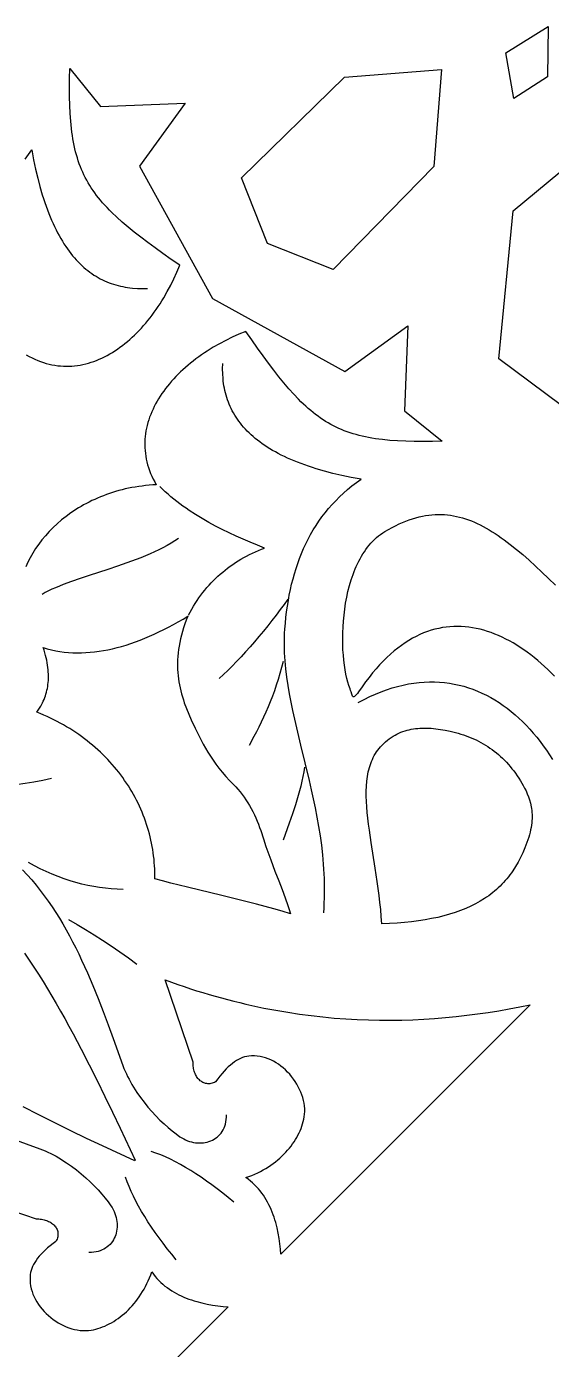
# Model space of a CAD drawing. Extents: x -332 to 348, y -263 to 352.
# Drawn here: x -206.99 to -187.18, y 170.19 to 220.08 of the extents above; entities that cross this region are included whole.
import ezdxf

# ---------------------------------------------------------------- set-up
doc = ezdxf.new("R2010")
doc.units = 0
doc.layers.add('LAYER_1', color=18, linetype='CONTINUOUS')
doc.layers.add('LAYER_2', color=174, linetype='CONTINUOUS')

msp = doc.modelspace()

# ---------------------------------------------------------------- linework, layer by layer
at = {"layer": 'LAYER_1'}
for points in [[(-187.331, 218.176), (-188.608, 217.365), (-188.908, 219.082), (-187.317, 220.077)], [(-191.626, 214.801), (-195.417, 210.909), (-197.892, 211.898), (-198.881, 214.373), (-194.989, 218.164), (-191.333, 218.457)], [(-183.613, 212.434), (-184.385, 206.537), (-186.811, 205.78), (-189.169, 207.542), (-188.629, 213.119), (-185.987, 215.313)], [(-200.959, 197.694), (-201.014, 197.547), (-201.062, 197.402), (-201.106, 197.26), (-201.145, 197.12), (-201.179, 196.983), (-201.209, 196.847), (-201.233, 196.714), (-201.254, 196.582), (-201.27, 196.453), (-201.281, 196.325), (-201.289, 196.199), (-201.293, 196.074), (-201.293, 195.952), (-201.289, 195.831), (-201.281, 195.711), (-201.27, 195.592), (-201.256, 195.475), (-201.238, 195.36), (-201.218, 195.245), (-201.194, 195.132), (-201.167, 195.019), (-201.138, 194.908), (-201.106, 194.797), (-201.072, 194.687), (-201.035, 194.578), (-200.955, 194.362), (-200.867, 194.148), (-200.772, 193.936), (-200.625, 193.622), (-200.477, 193.315), (-200.399, 193.162), (-200.319, 193.011), (-200.235, 192.86), (-200.146, 192.71), (-200.052, 192.559), (-199.952, 192.409), (-199.845, 192.258), (-199.73, 192.106), (-199.607, 191.954), (-199.474, 191.8), (-199.332, 191.645), (-199.178, 191.489), (-199.094, 191.402), (-199.012, 191.312), (-198.933, 191.217), (-198.856, 191.119), (-198.782, 191.017), (-198.71, 190.913), (-198.641, 190.805), (-198.575, 190.695), (-198.512, 190.583), (-198.451, 190.469), (-198.394, 190.352), (-198.34, 190.235), (-198.289, 190.116), (-198.241, 189.996), (-198.196, 189.875), (-198.155, 189.754), (-198.052, 189.445), (-197.955, 189.161), (-197.777, 188.658), (-197.617, 188.229), (-197.475, 187.858), (-197.347, 187.528), (-197.232, 187.223), (-197.128, 186.926), (-197.079, 186.776), (-197.031, 186.621), (-197.345, 186.714), (-197.664, 186.804), (-197.986, 186.892), (-198.311, 186.978), (-198.966, 187.143), (-199.623, 187.304), (-200.919, 187.618), (-201.546, 187.778), (-201.852, 187.859), (-202.151, 187.941), (-202.149, 188.064), (-202.15, 188.187), (-202.153, 188.309), (-202.159, 188.431), (-202.168, 188.553), (-202.178, 188.675), (-202.192, 188.797), (-202.207, 188.918), (-202.225, 189.039), (-202.246, 189.159), (-202.269, 189.279), (-202.294, 189.399), (-202.322, 189.518), (-202.352, 189.636), (-202.385, 189.754), (-202.419, 189.872), (-202.457, 189.989), (-202.496, 190.105), (-202.538, 190.221), (-202.582, 190.336), (-202.628, 190.45), (-202.677, 190.563), (-202.728, 190.676), (-202.781, 190.787), (-202.836, 190.898), (-202.894, 191.008), (-202.954, 191.118), (-203.016, 191.226), (-203.08, 191.333), (-203.146, 191.439), (-203.215, 191.544), (-203.285, 191.648), (-203.358, 191.751), (-203.433, 191.853), (-203.51, 191.954), (-203.589, 192.053), (-203.67, 192.151), (-203.754, 192.248), (-203.839, 192.344), (-203.926, 192.438), (-204.016, 192.531), (-204.107, 192.622), (-204.201, 192.712), (-204.296, 192.801), (-204.393, 192.888), (-204.493, 192.973), (-204.594, 193.057), (-204.697, 193.14), (-204.802, 193.221), (-204.91, 193.3), (-205.019, 193.377), (-205.129, 193.453), (-205.242, 193.527), (-205.357, 193.599), (-205.473, 193.67), (-205.592, 193.738), (-205.712, 193.805), (-205.834, 193.87), (-205.958, 193.932), (-206.083, 193.993), (-206.21, 194.052), (-206.34, 194.109), (-206.47, 194.164), (-206.603, 194.216), (-206.522, 194.332), (-206.449, 194.451), (-206.383, 194.575), (-206.353, 194.638), (-206.325, 194.703), (-206.299, 194.769), (-206.275, 194.836), (-206.253, 194.904), (-206.233, 194.973), (-206.216, 195.044), (-206.201, 195.116), (-206.188, 195.189), (-206.177, 195.263), (-206.169, 195.339), (-206.163, 195.416), (-206.16, 195.495), (-206.159, 195.575), (-206.16, 195.656), (-206.165, 195.739), (-206.171, 195.823), (-206.181, 195.909), (-206.193, 195.997), (-206.208, 196.085), (-206.226, 196.176), (-206.247, 196.268), (-206.27, 196.362), (-206.296, 196.457), (-206.326, 196.554), (-206.358, 196.653), (-206.202, 196.608), (-206.045, 196.57), (-205.887, 196.537), (-205.728, 196.51), (-205.568, 196.489), (-205.407, 196.473), (-205.245, 196.463), (-205.082, 196.458), (-204.918, 196.459), (-204.753, 196.465), (-204.587, 196.477), (-204.42, 196.493), (-204.252, 196.515), (-204.083, 196.542), (-203.914, 196.575), (-203.743, 196.612), (-203.572, 196.654), (-203.399, 196.701), (-203.226, 196.753), (-203.052, 196.81), (-202.877, 196.871), (-202.701, 196.937), (-202.525, 197.008), (-202.347, 197.083), (-202.169, 197.163), (-201.99, 197.247), (-201.81, 197.336), (-201.63, 197.429), (-201.448, 197.526), (-201.266, 197.628), (-201.083, 197.733), (-200.9, 197.843)], [(-191.896, 193.62), (-191.724, 193.611), (-191.55, 193.595), (-191.373, 193.57), (-191.194, 193.539), (-191.012, 193.502), (-190.806, 193.453), (-190.705, 193.425), (-190.604, 193.395), (-190.506, 193.363), (-190.408, 193.329), (-190.312, 193.292), (-190.217, 193.254), (-190.123, 193.213), (-190.031, 193.171), (-189.94, 193.126), (-189.851, 193.079), (-189.762, 193.029), (-189.675, 192.978), (-189.59, 192.924), (-189.506, 192.867), (-189.423, 192.809), (-189.342, 192.748), (-189.262, 192.685), (-189.184, 192.619), (-189.107, 192.551), (-189.031, 192.48), (-188.957, 192.407), (-188.885, 192.331), (-188.813, 192.253), (-188.744, 192.173), (-188.676, 192.089), (-188.609, 192.004), (-188.544, 191.915), (-188.481, 191.824), (-188.419, 191.73), (-188.359, 191.634), (-188.252, 191.454), (-188.199, 191.357), (-188.147, 191.254), (-188.098, 191.146), (-188.052, 191.032), (-188.012, 190.912), (-187.977, 190.785), (-187.949, 190.652), (-187.938, 190.582), (-187.929, 190.511), (-187.923, 190.438), (-187.919, 190.363), (-187.918, 190.287), (-187.919, 190.208), (-187.923, 190.127), (-187.931, 190.044), (-187.941, 189.959), (-187.955, 189.872), (-187.972, 189.783), (-187.993, 189.692), (-188.018, 189.599), (-188.046, 189.503), (-188.113, 189.302), (-188.186, 189.108), (-188.265, 188.921), (-188.35, 188.74), (-188.441, 188.567), (-188.539, 188.4), (-188.642, 188.24), (-188.697, 188.162), (-188.753, 188.086), (-188.81, 188.012), (-188.869, 187.939), (-188.93, 187.868), (-188.993, 187.799), (-189.057, 187.731), (-189.123, 187.665), (-189.191, 187.6), (-189.26, 187.537), (-189.331, 187.476), (-189.404, 187.416), (-189.478, 187.358), (-189.555, 187.301), (-189.633, 187.246), (-189.713, 187.192), (-189.878, 187.089), (-190.051, 186.993), (-190.231, 186.902), (-190.418, 186.818), (-190.614, 186.739), (-190.816, 186.667), (-191.027, 186.6), (-191.246, 186.539), (-191.473, 186.484), (-191.707, 186.434), (-191.95, 186.39), (-192.202, 186.351), (-192.462, 186.318), (-192.73, 186.291), (-193.007, 186.269), (-193.292, 186.252), (-193.587, 186.24), (-193.605, 186.511), (-193.628, 186.78), (-193.655, 187.046), (-193.686, 187.31), (-193.719, 187.571), (-193.755, 187.83), (-193.832, 188.337), (-193.987, 189.31), (-194.056, 189.773), (-194.086, 189.998), (-194.113, 190.219), (-194.135, 190.434), (-194.153, 190.645), (-194.166, 190.851), (-194.173, 191.051), (-194.173, 191.246), (-194.166, 191.435), (-194.151, 191.618), (-194.141, 191.707), (-194.128, 191.795), (-194.113, 191.882), (-194.096, 191.967), (-194.077, 192.05), (-194.055, 192.131), (-194.031, 192.211), (-194.004, 192.29), (-193.974, 192.366), (-193.942, 192.441), (-193.907, 192.514), (-193.869, 192.586), (-193.828, 192.656), (-193.783, 192.724), (-193.736, 192.79), (-193.686, 192.854), (-193.632, 192.917), (-193.576, 192.977), (-193.509, 193.043), (-193.441, 193.104), (-193.372, 193.161), (-193.303, 193.215), (-193.232, 193.265), (-193.16, 193.311), (-193.087, 193.354), (-193.014, 193.393), (-192.939, 193.428), (-192.864, 193.461), (-192.788, 193.49), (-192.711, 193.516), (-192.633, 193.539), (-192.554, 193.558), (-192.475, 193.575), (-192.394, 193.59), (-192.313, 193.601), (-192.231, 193.61), (-192.148, 193.616), (-192.065, 193.62), (-191.981, 193.621)], [(-201.523, 184.036), (-201.283, 183.952), (-201.045, 183.871), (-200.807, 183.794), (-200.571, 183.718), (-200.335, 183.646), (-200.101, 183.576), (-199.867, 183.509), (-199.635, 183.445), (-199.403, 183.383), (-199.172, 183.323), (-198.942, 183.267), (-198.713, 183.213), (-198.485, 183.161), (-198.031, 183.065), (-197.581, 182.979), (-197.134, 182.902), (-196.69, 182.835), (-196.249, 182.777), (-195.812, 182.727), (-195.378, 182.687), (-194.946, 182.654), (-194.518, 182.63), (-194.092, 182.614), (-193.669, 182.605), (-193.249, 182.604), (-192.831, 182.611), (-192.416, 182.624), (-192.003, 182.645), (-191.593, 182.672), (-191.184, 182.705), (-190.778, 182.745), (-190.375, 182.791), (-189.973, 182.843), (-189.573, 182.9), (-189.175, 182.962), (-188.779, 183.03), (-188.385, 183.103), (-187.992, 183.18), (-197.389, 173.783), (-197.406, 173.977), (-197.428, 174.175), (-197.457, 174.374), (-197.493, 174.575), (-197.537, 174.776), (-197.589, 174.975), (-197.618, 175.074), (-197.65, 175.173), (-197.684, 175.27), (-197.721, 175.367), (-197.76, 175.462), (-197.802, 175.556), (-197.847, 175.649), (-197.894, 175.741), (-197.944, 175.83), (-197.998, 175.918), (-198.054, 176.004), (-198.113, 176.088), (-198.176, 176.17), (-198.242, 176.249), (-198.311, 176.326), (-198.384, 176.4), (-198.46, 176.472), (-198.54, 176.541), (-198.624, 176.607), (-198.711, 176.669), (-198.596, 176.711), (-198.484, 176.755), (-198.374, 176.802), (-198.267, 176.852), (-198.163, 176.904), (-198.061, 176.959), (-197.962, 177.017), (-197.866, 177.076), (-197.773, 177.138), (-197.683, 177.203), (-197.596, 177.269), (-197.512, 177.337), (-197.431, 177.407), (-197.352, 177.478), (-197.277, 177.552), (-197.206, 177.627), (-197.137, 177.703), (-197.071, 177.781), (-197.009, 177.86), (-196.95, 177.94), (-196.894, 178.021), (-196.842, 178.103), (-196.793, 178.186), (-196.748, 178.27), (-196.706, 178.354), (-196.667, 178.439), (-196.632, 178.525), (-196.601, 178.611), (-196.573, 178.697), (-196.549, 178.783), (-196.529, 178.87), (-196.512, 178.956), (-196.499, 179.059), (-196.493, 179.162), (-196.494, 179.266), (-196.503, 179.372), (-196.518, 179.477), (-196.539, 179.582), (-196.567, 179.688), (-196.601, 179.792), (-196.64, 179.895), (-196.685, 179.998), (-196.736, 180.098), (-196.791, 180.197), (-196.852, 180.293), (-196.917, 180.386), (-196.986, 180.477), (-197.059, 180.564), (-197.137, 180.648), (-197.218, 180.728), (-197.302, 180.804), (-197.39, 180.875), (-197.481, 180.941), (-197.574, 181.002), (-197.67, 181.057), (-197.768, 181.107), (-197.868, 181.15), (-197.97, 181.187), (-198.073, 181.216), (-198.178, 181.239), (-198.284, 181.254), (-198.39, 181.262), (-198.497, 181.261), (-198.605, 181.251), (-198.682, 181.239), (-198.759, 181.22), (-198.836, 181.195), (-198.913, 181.164), (-198.99, 181.127), (-199.066, 181.084), (-199.143, 181.034), (-199.22, 180.978), (-199.298, 180.915), (-199.376, 180.846), (-199.454, 180.769), (-199.533, 180.686), (-199.613, 180.596), (-199.693, 180.499), (-199.774, 180.394), (-199.856, 180.282), (-199.9, 180.26), (-199.944, 180.242), (-199.987, 180.228), (-200.03, 180.217), (-200.072, 180.21), (-200.113, 180.207), (-200.153, 180.208), (-200.192, 180.212), (-200.23, 180.219), (-200.267, 180.229), (-200.304, 180.242), (-200.339, 180.259), (-200.372, 180.278), (-200.405, 180.3), (-200.436, 180.324), (-200.466, 180.351), (-200.494, 180.38), (-200.521, 180.412), (-200.547, 180.446), (-200.57, 180.481), (-200.592, 180.519), (-200.612, 180.558), (-200.631, 180.6), (-200.648, 180.642), (-200.662, 180.687), (-200.675, 180.732), (-200.685, 180.779), (-200.694, 180.827), (-200.7, 180.876), (-200.704, 180.925), (-200.706, 180.976), (-200.706, 181.027), (-201.763, 184.122)]]:
    msp.add_lwpolyline(points, close=True, dxfattribs=at)
for points in [[(-206.995, 207.699), (-206.888, 207.638), (-206.78, 207.582), (-206.673, 207.531), (-206.565, 207.484), (-206.457, 207.442), (-206.349, 207.405), (-206.242, 207.372), (-206.134, 207.344), (-206.026, 207.32), (-205.919, 207.3), (-205.812, 207.285), (-205.705, 207.274), (-205.598, 207.267), (-205.491, 207.264), (-205.385, 207.265), (-205.279, 207.27), (-205.173, 207.279), (-205.068, 207.292), (-204.963, 207.309), (-204.858, 207.33), (-204.754, 207.354), (-204.651, 207.382), (-204.548, 207.413), (-204.446, 207.448), (-204.344, 207.487), (-204.243, 207.528), (-204.143, 207.574), (-204.043, 207.622), (-203.944, 207.674), (-203.846, 207.729), (-203.749, 207.787), (-203.652, 207.848), (-203.557, 207.912), (-203.462, 207.979), (-203.368, 208.049), (-203.276, 208.121), (-203.184, 208.197), (-203.093, 208.275), (-203.003, 208.356), (-202.915, 208.439), (-202.828, 208.525), (-202.741, 208.614), (-202.656, 208.705), (-202.573, 208.798), (-202.49, 208.894), (-202.409, 208.991), (-202.329, 209.091), (-202.251, 209.193), (-202.174, 209.298), (-202.098, 209.404), (-202.024, 209.512), (-201.952, 209.622), (-201.88, 209.734), (-201.811, 209.848), (-201.677, 210.08), (-201.549, 210.319), (-201.429, 210.564), (-201.315, 210.815), (-201.209, 211.07), (-201.534, 211.296), (-201.843, 211.515), (-202.136, 211.725), (-202.413, 211.929), (-202.675, 212.128), (-202.923, 212.321), (-203.156, 212.511), (-203.374, 212.697), (-203.58, 212.882), (-203.771, 213.064), (-203.862, 213.156), (-203.95, 213.247), (-204.035, 213.338), (-204.116, 213.429), (-204.195, 213.521), (-204.27, 213.613), (-204.343, 213.706), (-204.412, 213.799), (-204.479, 213.893), (-204.543, 213.988), (-204.604, 214.084), (-204.662, 214.181), (-204.718, 214.279), (-204.77, 214.378), (-204.821, 214.479), (-204.869, 214.581), (-204.914, 214.685), (-204.957, 214.79), (-204.997, 214.897), (-205.035, 215.007), (-205.07, 215.118), (-205.104, 215.231), (-205.135, 215.347), (-205.164, 215.465), (-205.191, 215.585), (-205.215, 215.708), (-205.238, 215.834), (-205.258, 215.963), (-205.277, 216.094), (-205.293, 216.228), (-205.321, 216.507), (-205.342, 216.798), (-205.355, 217.104), (-205.363, 217.425), (-205.364, 217.761), (-205.36, 218.115), (-205.35, 218.486), (-204.201, 217.061), (-201, 217.184), (-202.725, 214.809), (-199.969, 209.821), (-194.981, 207.065), (-192.606, 208.79), (-192.729, 205.589), (-191.304, 204.44), (-191.675, 204.43), (-192.029, 204.426), (-192.365, 204.427), (-192.686, 204.435), (-192.992, 204.448), (-193.283, 204.469), (-193.562, 204.497), (-193.696, 204.513), (-193.827, 204.532), (-193.956, 204.552), (-194.082, 204.575), (-194.205, 204.6), (-194.325, 204.626), (-194.443, 204.655), (-194.559, 204.686), (-194.672, 204.72), (-194.783, 204.755), (-194.893, 204.793), (-195, 204.834), (-195.105, 204.876), (-195.209, 204.922), (-195.311, 204.969), (-195.412, 205.02), (-195.511, 205.073), (-195.609, 205.128), (-195.706, 205.186), (-195.802, 205.247), (-195.897, 205.311), (-195.991, 205.378), (-196.084, 205.447), (-196.177, 205.52), (-196.269, 205.595), (-196.361, 205.674), (-196.452, 205.755), (-196.543, 205.84), (-196.634, 205.928), (-196.726, 206.019), (-196.908, 206.21), (-197.093, 206.416), (-197.279, 206.634), (-197.469, 206.867), (-197.662, 207.115), (-197.861, 207.377), (-198.065, 207.654), (-198.275, 207.947), (-198.494, 208.256), (-198.72, 208.581), (-198.976, 208.475), (-199.226, 208.361), (-199.471, 208.241), (-199.71, 208.113), (-199.942, 207.979), (-200.056, 207.91), (-200.168, 207.838), (-200.278, 207.766), (-200.386, 207.692), (-200.492, 207.616), (-200.597, 207.539), (-200.699, 207.461), (-200.799, 207.381), (-200.896, 207.3), (-200.992, 207.217), (-201.085, 207.134), (-201.176, 207.049), (-201.265, 206.962), (-201.351, 206.875), (-201.434, 206.787), (-201.515, 206.697), (-201.593, 206.606), (-201.669, 206.514), (-201.741, 206.422), (-201.811, 206.328), (-201.878, 206.233), (-201.942, 206.138), (-202.003, 206.041), (-202.061, 205.944), (-202.116, 205.846), (-202.168, 205.747), (-202.216, 205.647), (-202.262, 205.547), (-202.303, 205.446), (-202.342, 205.344), (-202.377, 205.242), (-202.408, 205.139), (-202.436, 205.036), (-202.46, 204.932), (-202.481, 204.827), (-202.498, 204.722), (-202.511, 204.617), (-202.52, 204.511), (-202.525, 204.405), (-202.526, 204.299), (-202.523, 204.192), (-202.516, 204.085), (-202.505, 203.978), (-202.49, 203.871), (-202.47, 203.764), (-202.446, 203.656), (-202.418, 203.548), (-202.385, 203.441), (-202.348, 203.333), (-202.306, 203.225), (-202.259, 203.117), (-202.208, 203.01), (-202.152, 202.902), (-202.091, 202.795), (-202.227, 202.787), (-202.361, 202.777), (-202.494, 202.764), (-202.626, 202.748), (-202.756, 202.731), (-202.884, 202.71), (-203.012, 202.688), (-203.137, 202.663), (-203.261, 202.636), (-203.384, 202.606), (-203.505, 202.574), (-203.625, 202.54), (-203.742, 202.504), (-203.859, 202.466), (-203.974, 202.426), (-204.087, 202.384), (-204.198, 202.34), (-204.308, 202.294), (-204.416, 202.246), (-204.523, 202.196), (-204.627, 202.144), (-204.73, 202.091), (-204.832, 202.036), (-204.931, 201.979), (-205.029, 201.92), (-205.125, 201.86), (-205.219, 201.799), (-205.311, 201.736), (-205.49, 201.605), (-205.662, 201.469), (-205.826, 201.327), (-205.982, 201.181), (-206.13, 201.03), (-206.271, 200.874), (-206.403, 200.715), (-206.526, 200.552), (-206.642, 200.386), (-206.748, 200.217), (-206.847, 200.046), (-206.936, 199.872), (-207.016, 199.696)], [(-187.075, 195.584), (-187.199, 195.709), (-187.324, 195.83), (-187.45, 195.947), (-187.577, 196.061), (-187.706, 196.171), (-187.835, 196.278), (-187.966, 196.38), (-188.098, 196.478), (-188.23, 196.572), (-188.364, 196.663), (-188.498, 196.748), (-188.634, 196.829), (-188.77, 196.906), (-188.906, 196.978), (-189.044, 197.046), (-189.182, 197.109), (-189.32, 197.166), (-189.46, 197.219), (-189.599, 197.267), (-189.74, 197.31), (-189.88, 197.347), (-190.021, 197.379), (-190.162, 197.405), (-190.304, 197.426), (-190.446, 197.441), (-190.588, 197.451), (-190.73, 197.454), (-190.872, 197.452), (-191.015, 197.444), (-191.157, 197.429), (-191.299, 197.408), (-191.441, 197.381), (-191.583, 197.348), (-191.725, 197.308), (-191.867, 197.261), (-192.008, 197.207), (-192.149, 197.147), (-192.29, 197.08), (-192.43, 197.006), (-192.57, 196.925), (-192.71, 196.836), (-192.849, 196.74), (-192.987, 196.637), (-193.125, 196.527), (-193.262, 196.408), (-193.398, 196.282), (-193.533, 196.149), (-193.668, 196.007), (-193.802, 195.858), (-193.935, 195.7), (-194.067, 195.534), (-194.198, 195.36), (-194.328, 195.178), (-194.459, 194.993), (-194.509, 194.925), (-194.551, 194.872), (-194.586, 194.834), (-194.615, 194.809), (-194.638, 194.797), (-194.648, 194.796), (-194.657, 194.797), (-194.666, 194.801), (-194.673, 194.807), (-194.687, 194.827), (-194.7, 194.856), (-194.712, 194.893), (-194.742, 194.988), (-194.761, 195.043), (-194.784, 195.103), (-194.828, 195.221), (-194.869, 195.352), (-194.906, 195.496), (-194.941, 195.652), (-194.971, 195.818), (-194.997, 195.995), (-195.019, 196.181), (-195.037, 196.374), (-195.05, 196.575), (-195.057, 196.783), (-195.06, 196.995), (-195.057, 197.212), (-195.048, 197.432), (-195.033, 197.655), (-195.012, 197.88), (-194.985, 198.105), (-194.951, 198.33), (-194.91, 198.553), (-194.862, 198.775), (-194.806, 198.993), (-194.742, 199.207), (-194.708, 199.313), (-194.671, 199.417), (-194.632, 199.519), (-194.591, 199.62), (-194.549, 199.719), (-194.504, 199.817), (-194.456, 199.912), (-194.407, 200.006), (-194.355, 200.097), (-194.301, 200.186), (-194.245, 200.272), (-194.187, 200.356), (-194.126, 200.438), (-194.063, 200.517), (-193.997, 200.592), (-193.929, 200.665), (-193.859, 200.735), (-193.786, 200.801), (-193.71, 200.864), (-193.632, 200.924), (-193.551, 200.98), (-193.468, 201.033), (-193.332, 201.112), (-193.198, 201.185), (-193.066, 201.253), (-192.935, 201.316), (-192.805, 201.374), (-192.677, 201.426), (-192.55, 201.473), (-192.424, 201.515), (-192.3, 201.552), (-192.177, 201.584), (-192.055, 201.611), (-191.934, 201.634), (-191.814, 201.651), (-191.695, 201.664), (-191.577, 201.673), (-191.46, 201.676), (-191.343, 201.675), (-191.227, 201.67), (-191.112, 201.66), (-190.998, 201.646), (-190.883, 201.628), (-190.77, 201.605), (-190.657, 201.578), (-190.544, 201.547), (-190.431, 201.512), (-190.319, 201.473), (-190.207, 201.43), (-190.095, 201.384), (-189.983, 201.333), (-189.871, 201.279), (-189.759, 201.221), (-189.647, 201.159), (-189.535, 201.094), (-189.423, 201.025), (-189.31, 200.953), (-189.197, 200.878), (-189.083, 200.799), (-188.969, 200.717), (-188.74, 200.543), (-188.508, 200.357), (-188.273, 200.16), (-188.034, 199.95), (-187.792, 199.73), (-187.545, 199.5), (-187.293, 199.26), (-187.036, 199.01)], [(-207.068, 185.132), (-206.888, 184.87), (-206.711, 184.604), (-206.537, 184.336), (-206.365, 184.065), (-206.196, 183.79), (-206.03, 183.514), (-205.866, 183.234), (-205.704, 182.952), (-205.544, 182.668), (-205.386, 182.382), (-205.23, 182.094), (-204.924, 181.512), (-204.623, 180.924), (-204.327, 180.331), (-204.035, 179.734), (-203.746, 179.133), (-203.459, 178.531), (-202.888, 177.325), (-202.904, 177.308), (-204.118, 177.862), (-204.719, 178.149), (-205.321, 178.439), (-205.923, 178.733), (-206.523, 179.033), (-207.119, 179.338)], [(-209.716, 176.169), (-206.621, 175.112), (-206.57, 175.112), (-206.519, 175.111), (-206.469, 175.106), (-206.421, 175.1), (-206.373, 175.092), (-206.326, 175.081), (-206.28, 175.068), (-206.236, 175.054), (-206.193, 175.037), (-206.152, 175.019), (-206.113, 174.998), (-206.075, 174.976), (-206.039, 174.953), (-206.006, 174.927), (-205.974, 174.901), (-205.945, 174.872), (-205.918, 174.842), (-205.893, 174.811), (-205.872, 174.779), (-205.852, 174.745), (-205.836, 174.71), (-205.823, 174.674), (-205.812, 174.636), (-205.805, 174.598), (-205.802, 174.559), (-205.801, 174.519), (-205.804, 174.478), (-205.811, 174.436), (-205.821, 174.394), (-205.836, 174.35), (-205.854, 174.307), (-205.876, 174.262), (-205.988, 174.18), (-206.092, 174.099), (-206.19, 174.019), (-206.28, 173.939), (-206.363, 173.86), (-206.439, 173.782), (-206.509, 173.704), (-206.572, 173.627), (-206.628, 173.549), (-206.678, 173.473), (-206.721, 173.396), (-206.758, 173.319), (-206.789, 173.242), (-206.814, 173.165), (-206.832, 173.088), (-206.845, 173.011), (-206.855, 172.904), (-206.855, 172.796), (-206.848, 172.69), (-206.833, 172.584), (-206.81, 172.479), (-206.78, 172.376), (-206.744, 172.274), (-206.7, 172.174), (-206.651, 172.076), (-206.596, 171.98), (-206.535, 171.887), (-206.469, 171.796), (-206.397, 171.709), (-206.322, 171.624), (-206.242, 171.543), (-206.158, 171.466), (-206.071, 171.392), (-205.98, 171.323), (-205.887, 171.258), (-205.79, 171.197), (-205.692, 171.142), (-205.591, 171.091), (-205.489, 171.046), (-205.386, 171.007), (-205.281, 170.973), (-205.176, 170.945), (-205.071, 170.924), (-204.965, 170.909), (-204.86, 170.901), (-204.756, 170.899), (-204.652, 170.905), (-204.55, 170.919), (-204.464, 170.935), (-204.377, 170.955), (-204.291, 170.98), (-204.205, 171.007), (-204.119, 171.039), (-204.033, 171.073), (-203.948, 171.112), (-203.864, 171.154), (-203.78, 171.199), (-203.697, 171.248), (-203.615, 171.301), (-203.534, 171.356), (-203.453, 171.415), (-203.374, 171.477), (-203.297, 171.543), (-203.22, 171.612), (-203.146, 171.684), (-203.072, 171.759), (-203.001, 171.837), (-202.931, 171.918), (-202.862, 172.002), (-202.796, 172.089), (-202.732, 172.18), (-202.67, 172.273), (-202.61, 172.369), (-202.553, 172.467), (-202.498, 172.569), (-202.446, 172.673), (-202.396, 172.78), (-202.349, 172.89), (-202.304, 173.002), (-202.263, 173.117), (-202.2, 173.03), (-202.135, 172.946), (-202.066, 172.866), (-201.994, 172.79), (-201.92, 172.717), (-201.843, 172.648), (-201.764, 172.582), (-201.682, 172.52), (-201.598, 172.46), (-201.512, 172.404), (-201.424, 172.35), (-201.334, 172.3), (-201.243, 172.253), (-201.15, 172.208), (-201.056, 172.166), (-200.961, 172.127), (-200.864, 172.09), (-200.766, 172.056), (-200.668, 172.025), (-200.569, 171.995), (-200.37, 171.943), (-200.169, 171.899), (-199.968, 171.863), (-199.768, 171.835), (-199.571, 171.812), (-199.376, 171.796), (-208.774, 162.398)]]:
    msp.add_lwpolyline(points, dxfattribs=at)
at = {"layer": 'LAYER_2'}
for points in [[(-207.041, 215.077), (-206.912, 215.245), (-206.787, 215.42), (-206.718, 215.052), (-206.644, 214.699), (-206.564, 214.362), (-206.48, 214.04), (-206.391, 213.733), (-206.344, 213.585), (-206.297, 213.441), (-206.248, 213.3), (-206.198, 213.163), (-206.147, 213.029), (-206.094, 212.899), (-206.041, 212.773), (-205.986, 212.65), (-205.931, 212.53), (-205.874, 212.414), (-205.816, 212.301), (-205.757, 212.191), (-205.697, 212.085), (-205.636, 211.982), (-205.574, 211.883), (-205.51, 211.786), (-205.446, 211.693), (-205.381, 211.603), (-205.314, 211.516), (-205.247, 211.432), (-205.179, 211.351), (-205.109, 211.273), (-205.039, 211.199), (-204.968, 211.127), (-204.896, 211.058), (-204.822, 210.992), (-204.748, 210.929), (-204.673, 210.869), (-204.597, 210.811), (-204.52, 210.757), (-204.443, 210.705), (-204.364, 210.656), (-204.284, 210.609), (-204.204, 210.565), (-204.123, 210.524), (-204.04, 210.486), (-203.957, 210.45), (-203.874, 210.416), (-203.789, 210.386), (-203.704, 210.357), (-203.617, 210.331), (-203.53, 210.308), (-203.442, 210.286), (-203.354, 210.268), (-203.265, 210.251), (-203.174, 210.237), (-203.084, 210.225), (-202.992, 210.215), (-202.807, 210.202), (-202.619, 210.198), (-202.428, 210.202)], [(-195.778, 186.658), (-195.764, 186.844), (-195.754, 187.028), (-195.747, 187.212), (-195.743, 187.396), (-195.743, 187.579), (-195.745, 187.761), (-195.75, 187.943), (-195.757, 188.125), (-195.768, 188.306), (-195.78, 188.486), (-195.795, 188.666), (-195.813, 188.845), (-195.854, 189.202), (-195.903, 189.557), (-195.959, 189.91), (-196.021, 190.26), (-196.088, 190.608), (-196.16, 190.954), (-196.236, 191.298), (-196.314, 191.639), (-196.475, 192.314), (-196.638, 192.98), (-196.795, 193.635), (-196.869, 193.96), (-196.939, 194.281), (-197.005, 194.6), (-197.065, 194.916), (-197.118, 195.23), (-197.164, 195.541), (-197.202, 195.85), (-197.218, 196.003), (-197.231, 196.156), (-197.242, 196.307), (-197.251, 196.459), (-197.256, 196.609), (-197.259, 196.759), (-197.259, 196.908), (-197.256, 197.056), (-197.25, 197.204), (-197.241, 197.351), (-197.223, 197.571), (-197.201, 197.788), (-197.175, 198.004), (-197.145, 198.217), (-197.111, 198.427), (-197.074, 198.635), (-197.032, 198.841), (-196.986, 199.044), (-196.935, 199.244), (-196.88, 199.442), (-196.82, 199.637), (-196.756, 199.829), (-196.688, 200.018), (-196.614, 200.204), (-196.535, 200.388), (-196.452, 200.568), (-196.363, 200.745), (-196.27, 200.92), (-196.171, 201.091), (-196.067, 201.259), (-195.957, 201.423), (-195.842, 201.585), (-195.721, 201.742), (-195.595, 201.897), (-195.463, 202.048), (-195.325, 202.195), (-195.181, 202.339), (-195.031, 202.479), (-194.875, 202.616), (-194.713, 202.749), (-194.545, 202.878), (-194.37, 203.003), (-194.738, 203.072), (-195.091, 203.146), (-195.428, 203.226), (-195.75, 203.31), (-196.057, 203.399), (-196.205, 203.446), (-196.349, 203.493), (-196.49, 203.542), (-196.627, 203.592), (-196.761, 203.643), (-196.891, 203.696), (-197.017, 203.749), (-197.14, 203.804), (-197.26, 203.859), (-197.376, 203.916), (-197.489, 203.974), (-197.599, 204.033), (-197.705, 204.093), (-197.808, 204.154), (-197.907, 204.216), (-198.004, 204.28), (-198.097, 204.344), (-198.187, 204.409), (-198.274, 204.475), (-198.358, 204.543), (-198.439, 204.611), (-198.517, 204.68), (-198.591, 204.751), (-198.663, 204.822), (-198.732, 204.894), (-198.798, 204.968), (-198.861, 205.042), (-198.921, 205.117), (-198.979, 205.193), (-199.033, 205.27), (-199.085, 205.347), (-199.134, 205.426), (-199.181, 205.506), (-199.224, 205.586), (-199.266, 205.667), (-199.304, 205.75), (-199.34, 205.833), (-199.374, 205.916), (-199.404, 206.001), (-199.433, 206.086), (-199.459, 206.173), (-199.482, 206.26), (-199.504, 206.347), (-199.522, 206.436), (-199.539, 206.525), (-199.553, 206.615), (-199.565, 206.706), (-199.575, 206.798), (-199.587, 206.983), (-199.592, 207.171), (-199.588, 207.362)], [(-200.881, 197.878), (-200.819, 197.993), (-200.755, 198.105), (-200.69, 198.214), (-200.623, 198.322), (-200.554, 198.427), (-200.483, 198.529), (-200.41, 198.629), (-200.336, 198.727), (-200.26, 198.823), (-200.182, 198.916), (-200.102, 199.007), (-200.021, 199.096), (-199.938, 199.182), (-199.853, 199.266), (-199.766, 199.348), (-199.677, 199.428), (-199.587, 199.505), (-199.494, 199.581), (-199.4, 199.654), (-199.304, 199.725), (-199.206, 199.793), (-199.106, 199.86), (-199.005, 199.924), (-198.901, 199.987), (-198.796, 200.047), (-198.689, 200.105), (-198.58, 200.161), (-198.469, 200.215), (-198.356, 200.266), (-198.241, 200.316), (-198.124, 200.364), (-198.006, 200.41), (-198.276, 200.516), (-198.546, 200.625), (-198.814, 200.738), (-199.08, 200.856), (-199.343, 200.978), (-199.604, 201.105), (-199.861, 201.238), (-200.115, 201.376), (-200.365, 201.52), (-200.61, 201.671), (-200.851, 201.828), (-200.969, 201.909), (-201.086, 201.992), (-201.201, 202.078), (-201.315, 202.164), (-201.427, 202.253), (-201.538, 202.344), (-201.647, 202.437), (-201.755, 202.532), (-201.861, 202.63), (-201.964, 202.729)], [(-201.255, 200.768), (-201.393, 200.675), (-201.537, 200.587), (-201.687, 200.501), (-201.841, 200.419), (-201.999, 200.339), (-202.162, 200.262), (-202.328, 200.187), (-202.498, 200.115), (-202.67, 200.046), (-202.845, 199.978), (-203.199, 199.848), (-203.557, 199.724), (-203.916, 199.604), (-204.623, 199.375), (-204.963, 199.262), (-205.29, 199.149), (-205.601, 199.033), (-205.749, 198.974), (-205.892, 198.915), (-206.028, 198.854), (-206.159, 198.791), (-206.283, 198.728), (-206.399, 198.662)], [(-197.132, 198.484), (-197.275, 198.286), (-197.422, 198.086), (-197.574, 197.884), (-197.731, 197.681), (-197.891, 197.478), (-198.054, 197.276), (-198.219, 197.076), (-198.386, 196.878), (-198.555, 196.684), (-198.724, 196.494), (-198.893, 196.309), (-199.062, 196.13), (-199.23, 195.958), (-199.396, 195.794), (-199.56, 195.639), (-199.721, 195.493)], [(-197.312, 196.129), (-197.369, 195.9), (-197.43, 195.676), (-197.495, 195.456), (-197.565, 195.24), (-197.638, 195.028), (-197.714, 194.82), (-197.794, 194.616), (-197.876, 194.417), (-197.96, 194.221), (-198.047, 194.029), (-198.136, 193.842), (-198.226, 193.658), (-198.317, 193.479), (-198.409, 193.303), (-198.594, 192.964)], [(-194.474, 194.588), (-194.256, 194.702), (-194.041, 194.807), (-193.827, 194.903), (-193.614, 194.989), (-193.404, 195.066), (-193.196, 195.133), (-192.989, 195.192), (-192.785, 195.242), (-192.582, 195.283), (-192.381, 195.315), (-192.183, 195.339), (-191.987, 195.355), (-191.792, 195.362), (-191.6, 195.362), (-191.41, 195.353), (-191.223, 195.337), (-191.038, 195.313), (-190.855, 195.282), (-190.674, 195.243), (-190.496, 195.197), (-190.32, 195.143), (-190.147, 195.083), (-189.976, 195.016), (-189.808, 194.942), (-189.643, 194.862), (-189.48, 194.775), (-189.319, 194.682), (-189.162, 194.582), (-189.007, 194.477), (-188.855, 194.366), (-188.706, 194.248), (-188.56, 194.126), (-188.416, 193.997), (-188.276, 193.864), (-188.138, 193.725), (-188.004, 193.581), (-187.872, 193.432), (-187.744, 193.278), (-187.619, 193.119), (-187.497, 192.956), (-187.378, 192.788), (-187.262, 192.617), (-187.15, 192.44)], [(-196.5, 192.144), (-196.528, 191.967), (-196.562, 191.79), (-196.6, 191.613), (-196.642, 191.435), (-196.688, 191.257), (-196.738, 191.08), (-196.79, 190.904), (-196.845, 190.728), (-196.959, 190.381), (-197.076, 190.041), (-197.305, 189.395)], [(-206.039, 191.725), (-206.205, 191.686), (-206.371, 191.65), (-206.705, 191.585), (-207.038, 191.529), (-207.372, 191.481), (-207.706, 191.441), (-208.041, 191.41), (-208.375, 191.386), (-208.71, 191.369), (-209.046, 191.359), (-209.381, 191.355), (-209.717, 191.358), (-210.053, 191.367), (-210.389, 191.382), (-210.725, 191.402), (-211.062, 191.426), (-211.399, 191.456)], [(-207.135, 188.278), (-206.96, 188.089), (-206.791, 187.896), (-206.627, 187.7), (-206.469, 187.5), (-206.316, 187.297), (-206.167, 187.091), (-206.023, 186.881), (-205.884, 186.669), (-205.749, 186.453), (-205.618, 186.234), (-205.491, 186.013), (-205.368, 185.789), (-205.248, 185.563), (-205.131, 185.334), (-205.018, 185.102), (-204.907, 184.868), (-204.799, 184.632), (-204.693, 184.394), (-204.59, 184.154), (-204.488, 183.912), (-204.29, 183.423), (-204.098, 182.927), (-203.909, 182.425), (-203.723, 181.918), (-203.35, 180.892), (-203.311, 180.789), (-203.268, 180.685), (-203.222, 180.583), (-203.173, 180.48), (-203.121, 180.379), (-203.067, 180.278), (-203.01, 180.178), (-202.95, 180.079), (-202.889, 179.981), (-202.825, 179.884), (-202.692, 179.694), (-202.553, 179.509), (-202.408, 179.331), (-202.259, 179.159), (-202.107, 178.995), (-201.953, 178.84), (-201.799, 178.693), (-201.645, 178.556), (-201.493, 178.43), (-201.345, 178.315), (-201.2, 178.211), (-201.131, 178.167), (-201.059, 178.127), (-200.987, 178.091), (-200.913, 178.061), (-200.839, 178.035), (-200.764, 178.014), (-200.689, 177.997), (-200.613, 177.986), (-200.538, 177.978), (-200.463, 177.976), (-200.389, 177.978), (-200.316, 177.984), (-200.245, 177.995), (-200.174, 178.011), (-200.106, 178.031), (-200.039, 178.055), (-199.974, 178.084), (-199.912, 178.118), (-199.853, 178.155), (-199.797, 178.198), (-199.744, 178.244), (-199.694, 178.295), (-199.648, 178.35), (-199.606, 178.41), (-199.568, 178.474), (-199.535, 178.542), (-199.507, 178.615), (-199.483, 178.691), (-199.465, 178.772), (-199.452, 178.857), (-199.445, 178.947), (-199.444, 179.04)], [(-203.345, 187.538), (-203.566, 187.544), (-203.788, 187.557), (-204.009, 187.578), (-204.231, 187.606), (-204.454, 187.642), (-204.676, 187.686), (-204.899, 187.738), (-205.122, 187.798), (-205.346, 187.865), (-205.569, 187.94), (-205.793, 188.023), (-206.018, 188.113), (-206.242, 188.211), (-206.467, 188.317), (-206.692, 188.431), (-206.918, 188.552)], [(-205.403, 186.398), (-205.081, 186.216), (-204.76, 186.027), (-204.437, 185.828), (-204.115, 185.622), (-203.792, 185.407), (-203.469, 185.184), (-203.146, 184.953), (-202.822, 184.713)], [(-207.512, 178.129), (-206.486, 177.756), (-206.383, 177.717), (-206.279, 177.674), (-206.177, 177.628), (-206.074, 177.579), (-205.973, 177.527), (-205.872, 177.473), (-205.772, 177.416), (-205.673, 177.357), (-205.575, 177.295), (-205.478, 177.231), (-205.288, 177.098), (-205.103, 176.959), (-204.925, 176.814), (-204.753, 176.665), (-204.589, 176.513), (-204.433, 176.359), (-204.287, 176.205), (-204.15, 176.051), (-204.024, 175.9), (-203.908, 175.751), (-203.805, 175.606), (-203.76, 175.537), (-203.72, 175.466), (-203.685, 175.393), (-203.655, 175.319), (-203.629, 175.245), (-203.608, 175.17), (-203.591, 175.095), (-203.579, 175.019), (-203.572, 174.944), (-203.57, 174.87), (-203.571, 174.796), (-203.578, 174.723), (-203.589, 174.651), (-203.604, 174.58), (-203.624, 174.512), (-203.649, 174.445), (-203.678, 174.381), (-203.711, 174.319), (-203.749, 174.259), (-203.791, 174.203), (-203.838, 174.15), (-203.889, 174.1), (-203.944, 174.054), (-204.004, 174.012), (-204.068, 173.975), (-204.136, 173.941), (-204.208, 173.913), (-204.285, 173.889), (-204.366, 173.871), (-204.451, 173.858), (-204.541, 173.851), (-204.634, 173.85)], [(-199.163, 175.745), (-199.375, 175.917), (-199.584, 176.082), (-199.791, 176.242), (-199.996, 176.394), (-200.199, 176.54), (-200.4, 176.68), (-200.599, 176.812), (-200.795, 176.936), (-200.989, 177.054), (-201.181, 177.164), (-201.371, 177.266), (-201.558, 177.361), (-201.742, 177.447), (-201.924, 177.526), (-202.104, 177.596), (-202.281, 177.658)], [(-201.339, 173.569), (-201.511, 173.781), (-201.676, 173.99), (-201.836, 174.197), (-201.988, 174.402), (-202.134, 174.605), (-202.273, 174.806), (-202.405, 175.005), (-202.53, 175.201), (-202.648, 175.396), (-202.758, 175.587), (-202.86, 175.777), (-202.955, 175.964), (-203.041, 176.148), (-203.12, 176.331), (-203.19, 176.51), (-203.251, 176.687)]]:
    msp.add_lwpolyline(points, dxfattribs=at)

doc.saveas('drawing.dxf')
